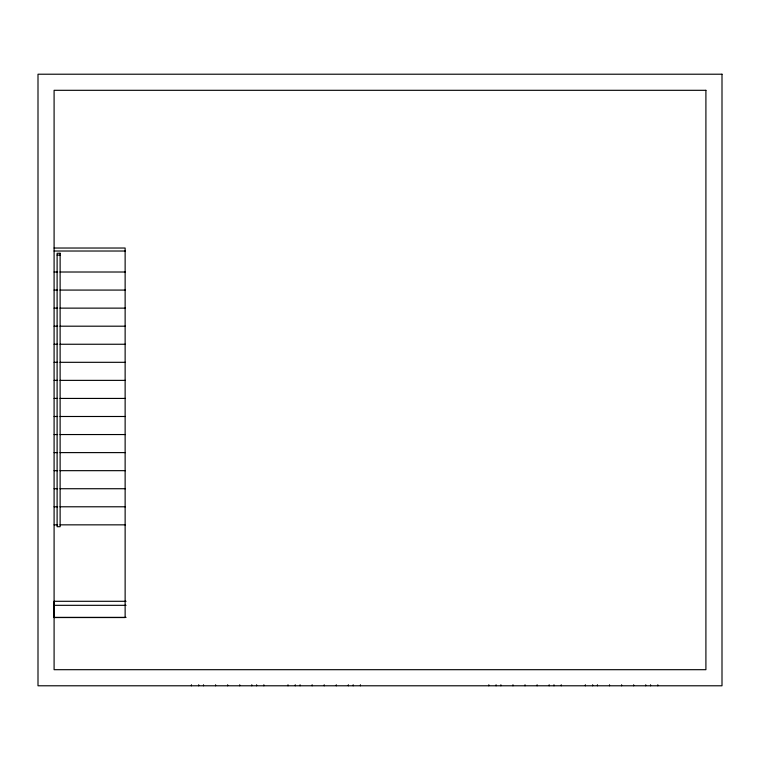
<?xml version="1.0" encoding="UTF-8"?>
<svg xmlns="http://www.w3.org/2000/svg" width="760" height="760" viewBox="0 0 760 760"><rect width="100%" height="100%" fill="white"/><g stroke="black" fill="none" stroke-linecap="round" stroke-linejoin="round"><path stroke-width="1.14" d="M126.065 617.386L54.017 617.386L54.017 605.321L54.093 601.293L126.065 601.293M54.093 248.026L125.134 248.026L125.134 617.547L54.093 617.547M54.093 251.019L125.334 251.019M57.114 255.113L60.125 255.113M54.093 272.013L57.655 272.013M60.03 272.013L125.334 272.013M54.093 290.073L57.655 290.073M60.03 290.073L125.334 290.073M54.093 308.132L57.655 308.132M60.03 308.132L125.334 308.132M54.093 326.192L57.655 326.192M60.03 326.192L125.334 326.192M54.093 344.251L57.655 344.251M60.03 344.251L125.334 344.251M54.093 362.311L57.655 362.311M60.03 362.311L125.334 362.311M54.093 380.37L57.655 380.37M60.03 380.37L125.334 380.37M54.093 398.43L57.655 398.43M60.03 398.43L125.334 398.43M54.093 416.49L57.655 416.49M60.03 416.49L125.334 416.49M54.093 434.549L57.655 434.549M60.03 434.549L125.334 434.549M54.093 452.608L57.655 452.608M60.03 452.608L125.334 452.608M54.093 470.668L57.655 470.668M60.03 470.668L125.334 470.668M54.093 488.728L57.655 488.728M60.03 488.728L125.334 488.728M54.093 506.787L57.655 506.787M60.03 506.787L125.334 506.787M54.093 524.846L57.655 524.846M60.03 524.846L125.334 524.846M54.017 605.321L126.065 605.321M657.808 684.779L657.808 685.786M650.55 684.779L650.55 685.786M645.734 684.779L645.734 685.786M633.659 684.779L633.659 685.786M621.594 684.779L621.594 685.786M609.52 684.779L609.52 685.786M597.455 684.779L597.455 685.786M592.639 684.779L592.639 685.786M585.38 684.779L585.38 685.786M561.241 684.779L561.241 685.786M553.983 684.779L553.983 685.786M549.167 684.779L549.167 685.786M537.101 684.779L537.101 685.786M525.027 684.779L525.027 685.786M512.962 684.779L512.962 685.786M500.887 684.779L500.887 685.786M496.071 684.779L496.071 685.786M488.813 684.779L488.813 685.786M360.43 684.779L360.43 685.786M353.172 684.779L353.172 685.786M348.356 684.779L348.356 685.786M336.281 684.779L336.281 685.786M324.216 684.779L324.216 685.786M312.141 684.779L312.141 685.786M300.077 684.779L300.077 685.786M295.26 684.779L295.26 685.786M288.002 684.779L288.002 685.786M263.863 684.779L263.863 685.786M256.604 684.779L256.604 685.786M251.788 684.779L251.788 685.786M239.723 684.779L239.723 685.786M227.648 684.779L227.648 685.786M215.574 684.779L215.574 685.786M203.509 684.779L203.509 685.786M198.692 684.779L198.692 685.786M191.434 684.779L191.434 685.786M722 74.214L38 74.214L38 685.786L722 685.786L722 74.214M705.907 90.307L54.093 90.307L54.093 669.693L705.907 669.693L705.907 90.307M60.125 253.26L57.114 253.26L57.114 526.699L60.125 526.699L60.125 253.26"/></g></svg>
